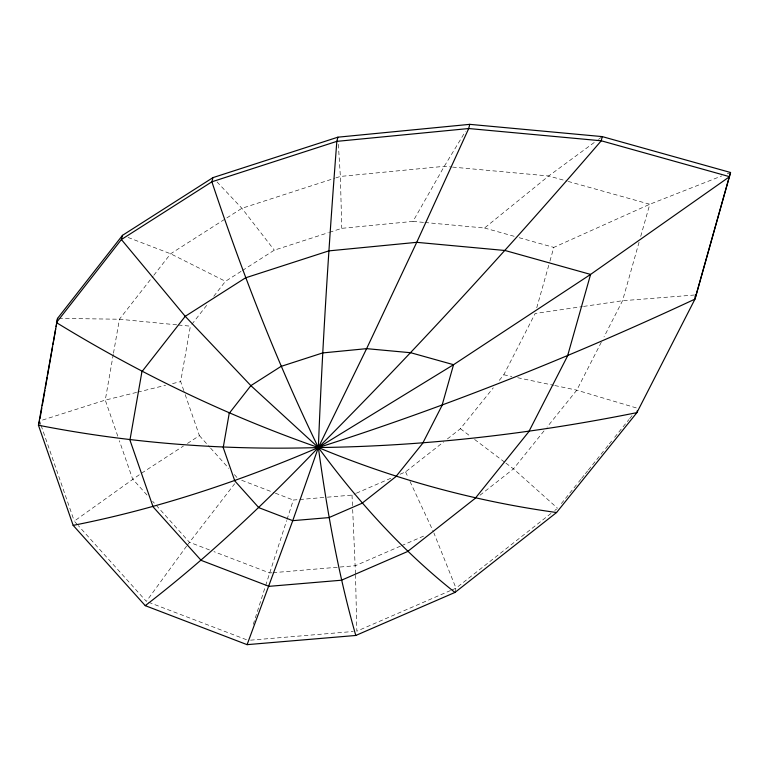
<?xml version="1.0" encoding="UTF-8"?>
<svg xmlns="http://www.w3.org/2000/svg" width="769" height="769" viewBox="0 0 769 769"><rect width="100%" height="100%" fill="white"/><g stroke="black" fill="none" stroke-linecap="round" stroke-linejoin="round"><path stroke-width="0.58" stroke-dasharray="3.85 2.88" d="M113.274 354.384L105.266 400.101L117.772 436.167M113.485 353.211L119.435 319.222L153.079 276.215M183.801 390.604L180.677 381.597L190.385 326.181L178.562 325.018M454.969 592.438L455.998 588.17L433.879 532.936M536.743 307.802L549.624 262.21M549.95 261.076L553.815 247.397L649.795 204.256L721.697 175.966M639.087 242.158L622.544 300.727L604.021 336.928M640.712 236.41L649.795 204.256L568.224 181.446M253.27 624.38L265.286 586.68M265.651 585.536L286.664 520.565M287.039 519.421L293.325 500.052L326.181 497.274M499.292 380.367L503.782 374.782L535.137 313.502L582.383 306.591M601.291 342.253L576.779 390.162L546.999 427.199M329.411 232.334L341.772 228.335L412.972 221.405L444.271 166.325L465.399 131.518M186.598 546.125L146.35 601.387L78.275 525.573M187.3 545.163L234.689 483.72M153.81 275.283L170.622 253.78L225.846 218.55M191.846 324.307L207.188 304.687M213.772 296.276L225.461 281.329L241.408 271.159M447.385 438.955L460.41 428.718L493.304 387.807M544.019 430.909L513.49 468.869L479.587 495.534M561.332 503.599L577.846 483.067M578.596 482.134L580.845 479.327M581.595 478.395L584.594 474.665M585.353 473.733L587.603 470.926M588.352 469.994L604.867 449.461M605.616 448.529L608.615 444.799M609.365 443.857L611.624 441.06M614.623 437.33L628.888 419.595M629.638 418.663L632.637 414.924M424.901 222.501L484.528 228.018L548.691 175.986L597.465 140.121M400.091 474.233L405.551 471.868L443.675 441.887M550.989 513.442L455.998 588.17L451.586 590.083M554.757 510.491L556.631 509.011M598.426 139.42L601.291 137.305M77.477 524.689L74.276 521.122L140.592 473.819M141.592 473.175L183.464 446.01M187.453 443.425L199.421 435.658L184.185 391.729M226.845 217.906L241.908 208.303L334.707 178.264M242.408 270.515L274.302 250.165L328.286 232.699M327.363 497.178L352.01 495.092L355.288 493.669M356.374 493.198L391.344 478.03M400.418 546.153L355.297 565.734L273.226 572.674M401.524 545.682L425.738 535.176M450.49 590.554L356.835 631.176L355.518 575.25M727.234 173.794L730.55 172.487M335.842 177.899L340.369 176.437L444.271 166.325L451.393 166.979M136.594 392.411L105.266 400.101L39.565 420.999L40.738 424.373M137.747 392.132L165.595 385.298M172.554 383.587L180.677 381.597M583.565 306.418L622.544 300.727L695.955 294.902M272.034 572.77L269.659 572.972L213.936 551.642M250.559 640.164L353.259 631.484M58.742 318.395L119.435 319.222L177.379 324.903M452.576 167.094L548.691 175.986L567.08 181.119M412.972 221.405L423.709 222.395M503.782 374.782L511.885 376.493M517.681 377.714L553.603 385.279M554.766 385.529L576.779 390.162L637.895 408.387M484.528 228.018L514.557 236.419M519.171 237.708L553.815 247.397M128.096 237.477L170.622 253.78L225.461 281.329M241.706 480.289L274.245 492.756M275.369 493.179L293.325 500.052M209.476 549.931L189.424 542.251L152.618 501.273M148.59 602.242L247.051 639.943M460.41 428.718L470.83 436.609M474.627 439.474L504.954 462.419M505.906 463.13L513.49 468.869L557.573 508.271M216.973 181.878L241.908 208.303L274.302 250.165M199.421 435.658L209.745 447.164M210.543 448.048L228.806 468.388M234.372 474.579L238.342 479M147.023 495.034L132.624 479L119.33 440.675M405.551 471.868L408.041 477.222M410.031 481.509L433.437 531.831M41.122 425.497L74.276 521.122M338.341 144.322L340.369 176.437L341.772 228.335M352.01 495.092L352.615 508.261M352.673 509.463L355.489 574.059"/><path stroke-width="1.15" d="M39.978 418.644L41.834 408.022M42.247 405.667L44.938 390.325M45.352 387.97L47.217 377.358M47.63 374.993L52.59 346.684M53.003 344.329L55.685 328.988M56.099 326.633L57.55 318.376L122.502 235.333L212.955 177.62L337.899 137.18L469.744 124.347L602.252 136.603L730.55 172.487L694.974 299.112L636.895 412.626L556.564 512.519L454.969 592.438L355.787 635.463L247.099 644.653L145.254 605.655L73.161 525.371L38.45 425.238L57.55 318.376M730.55 172.487L694.974 299.112C572.578 356.21 447.087 406.561 318.356 447.548C239.39 481.481 157.568 508.703 73.161 525.371M637.395 410.511L636.895 412.626C531.985 433.793 425.42 446.203 318.356 447.548C224.519 450.394 130.605 443.29 38.45 425.238L39.565 420.999M602.252 136.603L601.252 140.785C510.462 246.224 416.635 349.03 318.356 447.548C264.228 504.022 207.284 557.881 145.254 605.655M469.744 124.347L468.715 128.529L416.721 242.331L366.611 348.655L318.356 447.548L292.758 520.661L247.099 644.653M337.899 137.18L336.841 141.361C328.949 243.312 322.365 345.368 318.356 447.548C327.065 510.866 338.206 573.943 355.787 635.463M212.955 177.62L211.879 181.801C242.1 272.399 276.59 361.603 318.356 447.548C357.777 501.244 402.591 551.056 454.969 592.438M122.502 235.333L121.396 239.534L56.435 322.596C139.122 373.311 226.72 415.635 318.356 447.548C394.641 479.347 474.684 501.225 556.564 512.519M694.878 297.017L695.955 294.902M141.929 371.677L129.942 440.099L153.079 506.848L201.132 560.351L269.006 586.343L341.455 580.22L407.56 551.546L475.28 498.274L528.822 431.688L567.532 356.028L590.592 274.418L729.57 176.678L601.252 140.785L468.715 128.529L336.841 141.361L211.879 181.801L121.396 239.534L185.223 316.319L250.867 385.644L318.356 447.548L453.547 364.698L590.592 274.418L505.06 250.502L416.721 242.331L328.824 250.886L245.532 277.84L185.223 316.319L141.929 371.677M229.22 413.328L223.221 447.539L234.785 480.913L258.817 507.665L292.758 520.661L328.978 517.595L362.036 503.262L395.891 476.626L422.662 443.338L442.021 405.503L453.547 364.698L410.781 352.74L366.611 348.655L322.663 352.933L281.021 366.409L250.867 385.644L229.22 413.328"/></g></svg>
